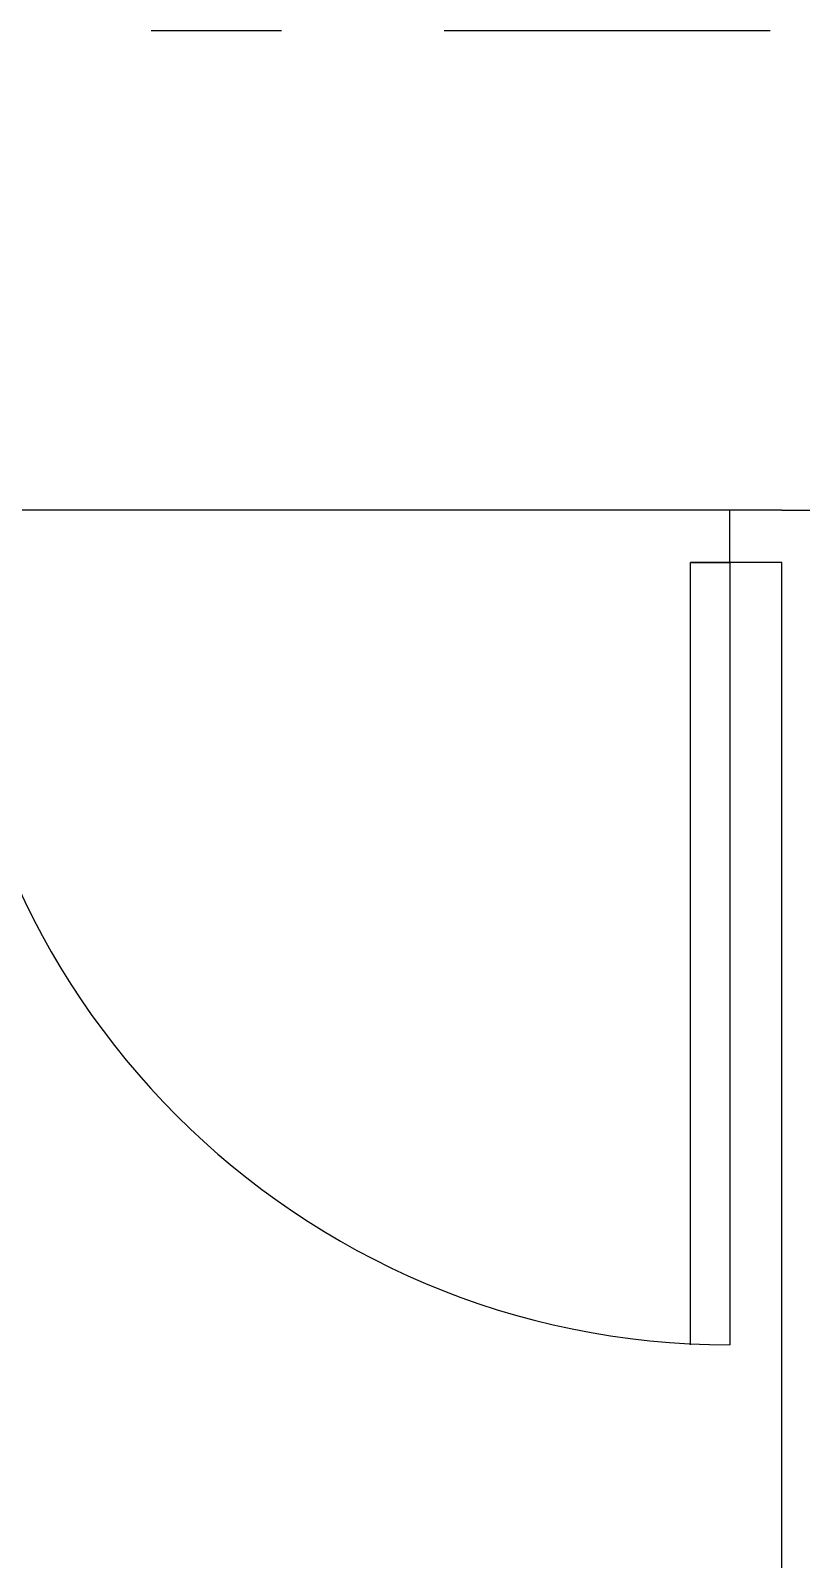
# Model space of a CAD drawing. Header units: inches. Extents: x 542787 to 543192, y 9574025 to 9574373.
# Drawn here: x 542831.674 to 542832.265, y 9574189.239 to 9574190.412 of the extents above; entities that cross this region are included whole.
import ezdxf

# ---------------------------------------------------------------- set-up
doc = ezdxf.new("R2010")
doc.units = ezdxf.units.IN
doc.header["$MEASUREMENT"] = 0
doc.linetypes.add('DASHDOT2', pattern=[0.5, 0.25, -0.125, 0, -0.125])
doc.layers.add('CERCADURA', color=7, linetype='Continuous')
doc.layers.add('I-ARQ', color=8, linetype='Continuous')

msp = doc.modelspace()

# ---------------------------------------------------------------- linework, layer by layer
at = {"layer": 'CERCADURA', "color": 9, "linetype": 'DASHDOT2'}
msp.add_lwpolyline([(542827.7912, 9574190.4116), (542834.5109, 9574190.4116), (542834.5109, 9574188.0708), (542827.7912, 9574188.0807)], close=True, dxfattribs=at)
at = {"layer": 'I-ARQ'}
for p, q in [((542832.2102, 9574190.0438), (542831.6102, 9574190.0438)), ((542832.2502, 9574190.0438), (542832.2102, 9574190.0438)), ((542832.2102, 9574190.0038), (542832.2102, 9574190.0438)), ((542832.2502, 9574190.0438), (542832.2802, 9574190.0438)), ((542832.2502, 9574190.0038), (542832.1802, 9574190.0038)), ((542832.1802, 9574189.4038), (542832.1802, 9574190.0038)), ((542832.1802, 9574190.0038), (542832.2102, 9574190.0038)), ((542832.2102, 9574190.0038), (542832.2102, 9574189.4038)), ((542832.2502, 9574188.7938), (542832.2502, 9574190.0038))]:
    msp.add_line(p, q, dxfattribs=at)
msp.add_arc((542832.2102, 9574190.0038), 0.6, 180, 270, dxfattribs=at)

doc.saveas('drawing.dxf')
